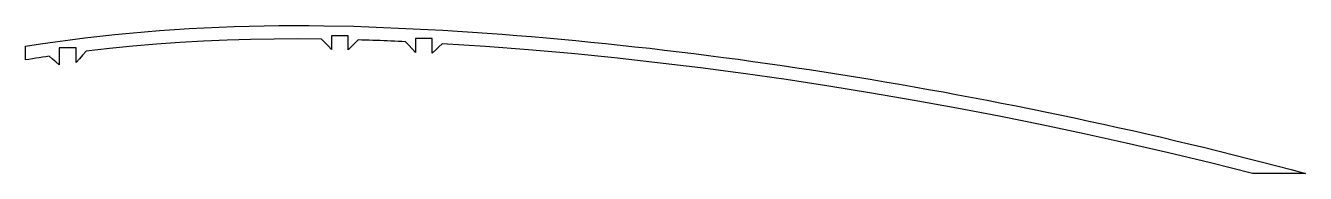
# Model space of a CAD drawing. Header units: millimetres. Extents: x 92 to 473, y 4 to 48.
import ezdxf

# ---------------------------------------------------------------- set-up
doc = ezdxf.new("R2010")
doc.units = ezdxf.units.MM

msp = doc.modelspace()

# ---------------------------------------------------------------- linework, layer by layer
msp.add_lwpolyline([(92, 37.99), (92, 42.04), (96.41, 42.74), (100.82, 43.39), (105.23, 43.99), (109.66, 44.55), (114.08, 45.07), (118.51, 45.54), (122.95, 45.98), (127.38, 46.37), (131.82, 46.72), (136.26, 47.03), (140.71, 47.31), (145.15, 47.55), (149.6, 47.75), (154.05, 47.91), (158.5, 48.04), (162.95, 48.14), (167.4, 48.19), (171.85, 48.22), (176.3, 48.21), (180.75, 48.17), (189.64, 47.99), (194.09, 47.85), (198.52, 47.68), (202.91, 47.49), (207.33, 47.28), (211.73, 47.05), (216.14, 46.8), (220.55, 46.54), (224.95, 46.25), (229.36, 45.94), (233.76, 45.62), (238.16, 45.28), (242.56, 44.92), (246.96, 44.54), (251.35, 44.15), (255.75, 43.74), (260.14, 43.31), (264.54, 42.87), (268.93, 42.41), (273.32, 41.93), (277.7, 41.44), (282.09, 40.93), (286.47, 40.41), (290.86, 39.87), (295.24, 39.31), (299.62, 38.74), (303.99, 38.16), (308.37, 37.56), (312.74, 36.94), (317.11, 36.31), (321.48, 35.67), (325.85, 35.01), (330.21, 34.33), (334.58, 33.64), (338.94, 32.94), (343.29, 32.22), (347.65, 31.49), (352, 30.75), (356.36, 29.99), (360.7, 29.21), (365.05, 28.43), (369.4, 27.62), (373.74, 26.81), (378.08, 25.98), (382.41, 25.13), (386.75, 24.28), (391.08, 23.4), (395.41, 22.52), (399.74, 21.62), (404.06, 20.71), (408.38, 19.78), (412.7, 18.84), (417.02, 17.88), (421.33, 16.91), (425.64, 15.93), (429.94, 14.93), (434.25, 13.92), (438.55, 12.89), (442.85, 11.85), (447.14, 10.79), (451.43, 9.72), (455.72, 8.64), (460, 7.54), (464.29, 6.42), (468.56, 5.3), (472.81, 4.16), (457.1, 4.16), (444.6, 7.3), (432.07, 10.32), (419.52, 13.22), (406.94, 16), (394.34, 18.66), (381.72, 21.2), (369.07, 23.62), (356.41, 25.92), (343.72, 28.1), (331.01, 30.16), (318.29, 32.1), (305.55, 33.91), (292.79, 35.59), (280.02, 37.15), (267.24, 38.57), (254.44, 39.85), (241.64, 40.98), (228.82, 41.97), (216, 42.8), (215, 41.86), (214, 40.92), (213, 39.98), (213, 44.39), (208, 44.39), (208, 40.24), (207, 41.29), (206, 42.34), (205, 43.39), (203.93, 43.44), (202.85, 43.49), (201.78, 43.54), (200.71, 43.58), (199.63, 43.63), (198.56, 43.68), (197.49, 43.72), (196.41, 43.76), (195.33, 43.8), (194.25, 43.84), (193.17, 43.88), (192.08, 43.91), (191, 43.95), (190, 42.97), (189, 42), (188, 41.03), (188, 45.18), (183, 45.18), (183, 41.13), (182, 42.15), (181, 43.16), (180, 44.18), (172.98, 44.22), (165.96, 44.18), (158.95, 44.05), (151.93, 43.84), (144.92, 43.53), (137.92, 43.14), (130.92, 42.64), (123.93, 42.05), (116.95, 41.36), (109.98, 40.56), (108.98, 39.44), (107.99, 38.31), (107, 37.19), (107, 41.56), (102, 41.56), (102, 36.52), (101.01, 37.37), (100.02, 38.23), (99.03, 39.09), (98.03, 38.94), (97.02, 38.79), (96.01, 38.63), (95.01, 38.47), (94.01, 38.31), (93, 38.15), (92, 37.99)], close=True)

doc.saveas('drawing.dxf')
